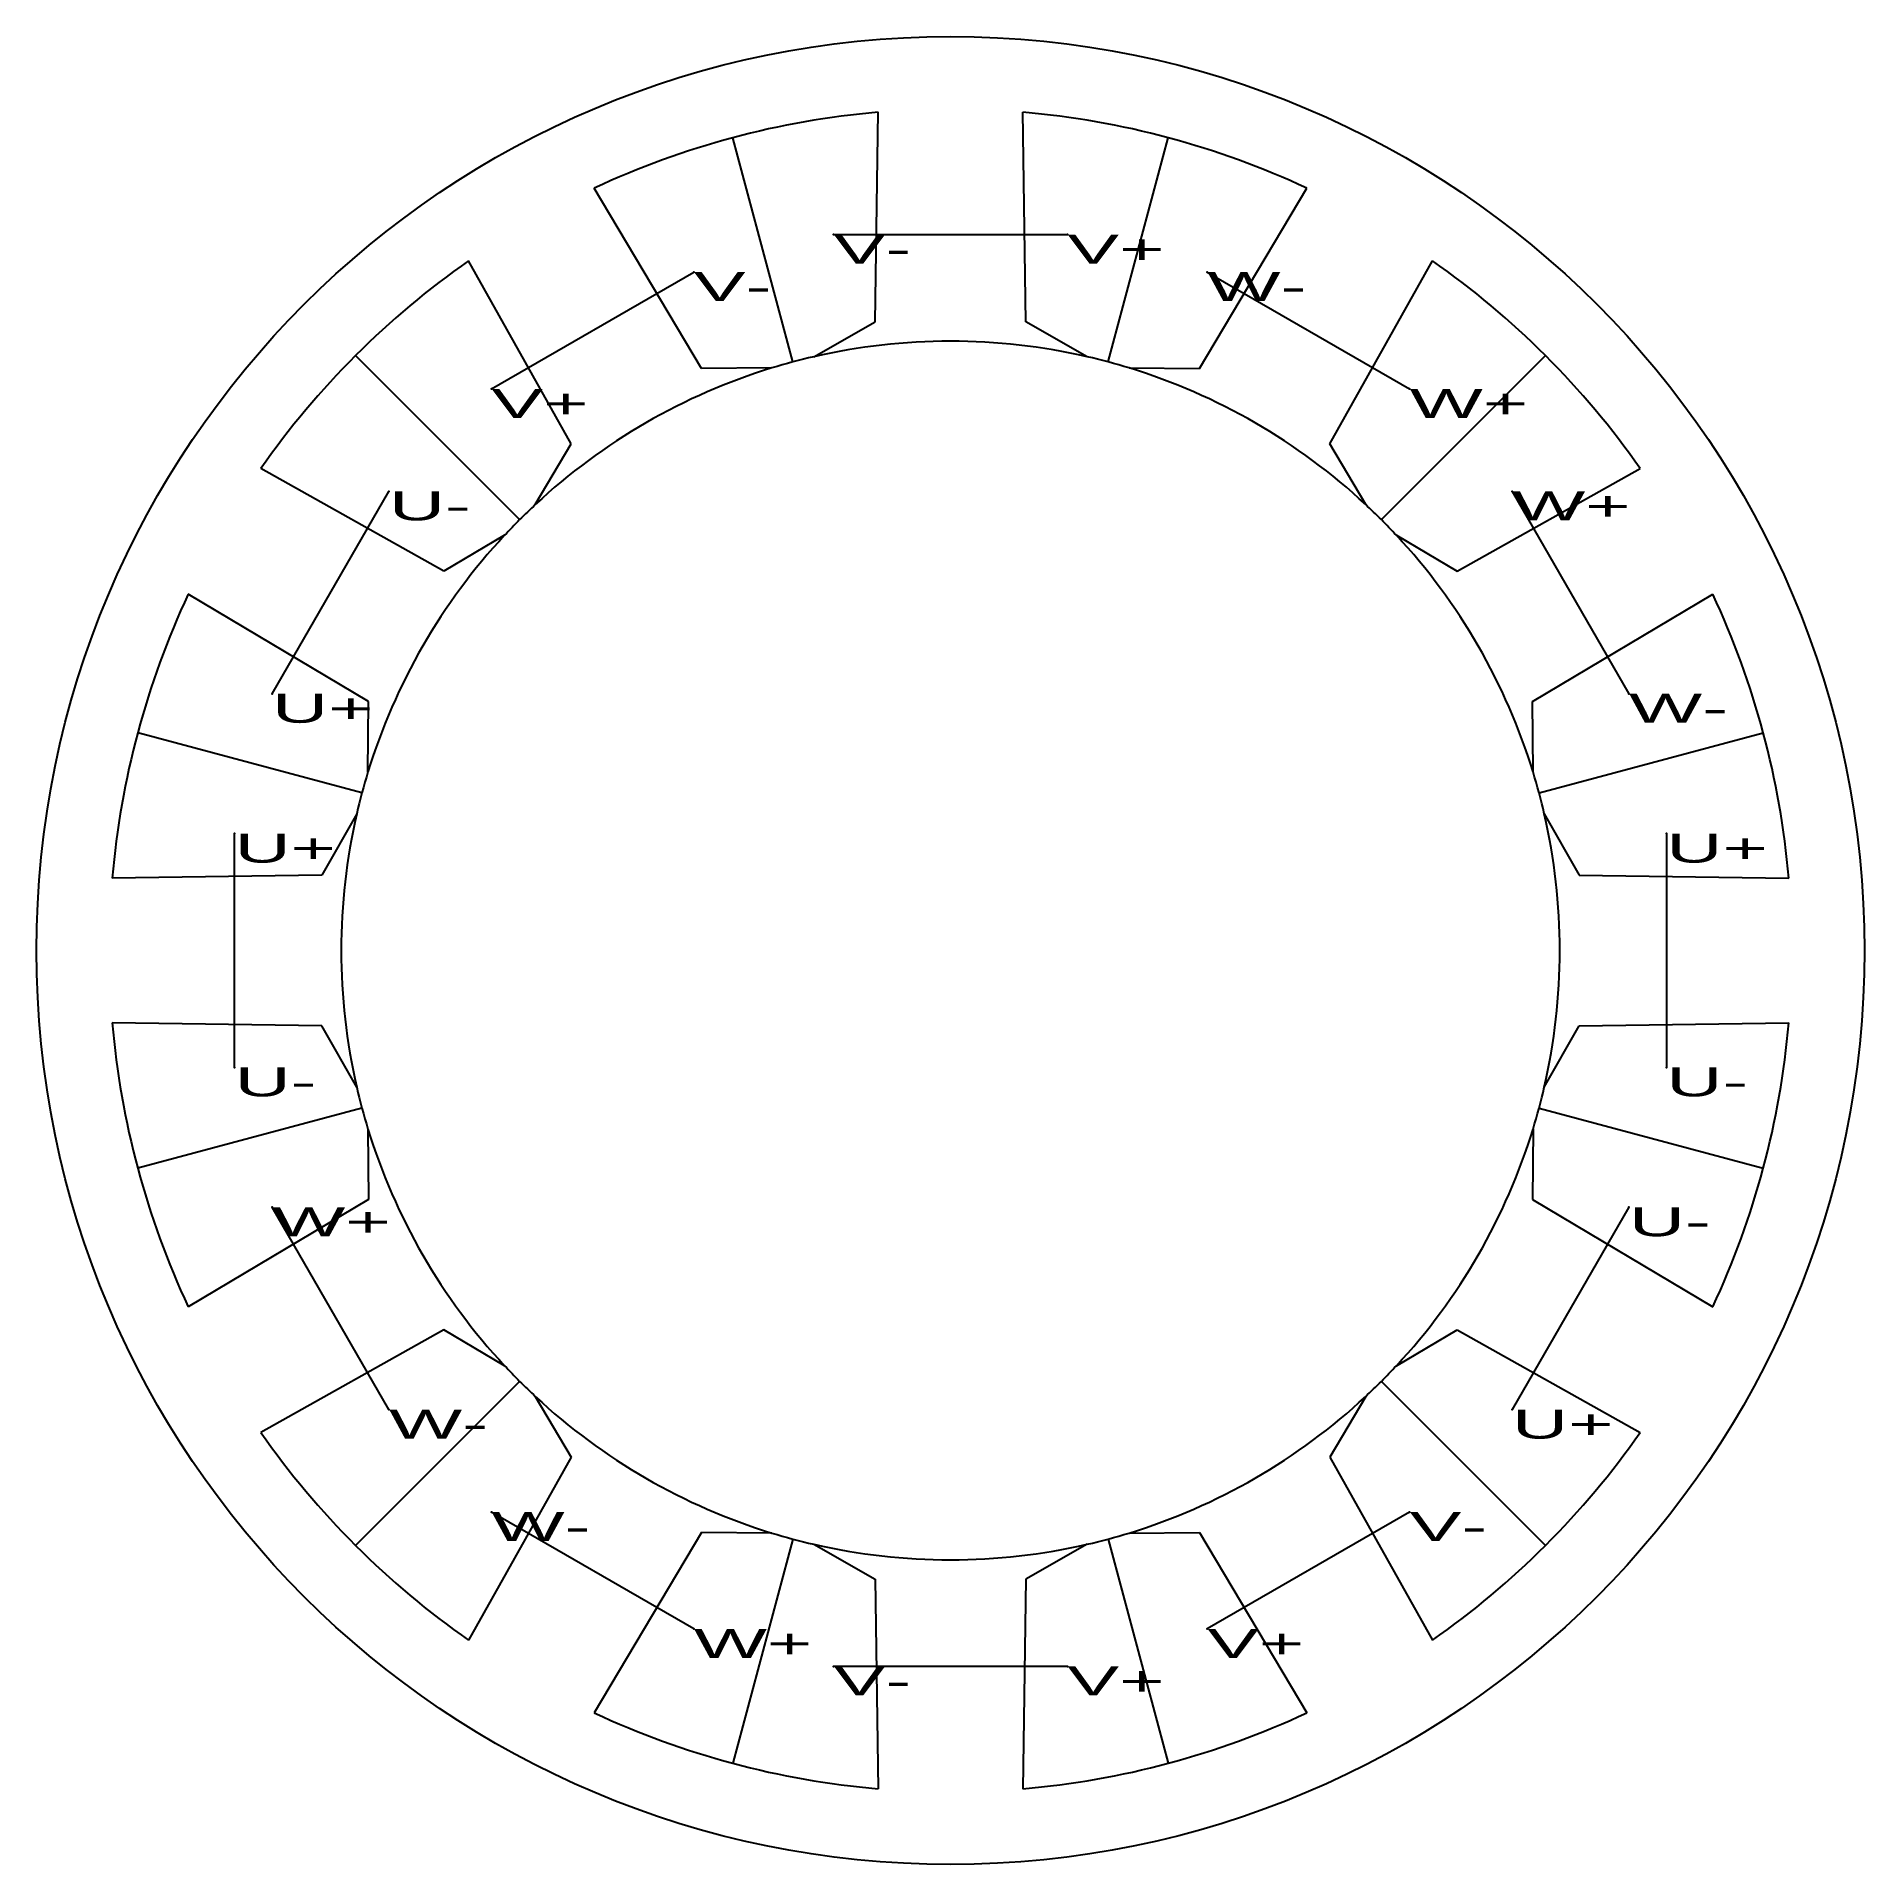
# Model space of a CAD drawing. Header units: metres. Extents: x -63 to 63, y -63 to 63.
import ezdxf

# ---------------------------------------------------------------- set-up
doc = ezdxf.new("R2010")
doc.units = ezdxf.units.M

msp = doc.modelspace()

# ---------------------------------------------------------------- linework, layer by layer
for p, q in [((-5.182531, 43.327406), (-4.993809, 57.784616)), ((5.182531, 43.327406), (4.993809, 57.784616)), ((-17.1755, 40.1139), (-24.567542, 52.53985)), ((17.1755, 40.1139), (24.567542, 52.53985)), ((-26.151906, 34.931369), (-33.217074, 47.546041)), ((26.151906, 34.931369), (33.217074, 47.546041)), ((-9.414887, 40.93116), (-5.182531, 43.327406)), ((9.414887, 40.93116), (5.182531, 43.327406)), ((-12.312049, 40.154868), (-17.1755, 40.1139)), ((12.312049, 40.154868), (17.1755, 40.1139)), ((-28.619112, 30.739981), (-26.151906, 34.931369)), ((28.619112, 30.739981), (26.151906, 34.931369)), ((-34.931369, 26.151906), (-47.546041, 33.217074)), ((34.931369, 26.151906), (47.546041, 33.217074)), ((-30.739981, 28.619112), (-34.931369, 26.151906)), ((30.739981, 28.619112), (34.931369, 26.151906)), ((-40.1139, 17.1755), (-52.53985, 24.567542)), ((40.1139, 17.1755), (52.53985, 24.567542)), ((-40.154868, 12.312049), (-40.1139, 17.1755)), ((40.154868, 12.312049), (40.1139, 17.1755)), ((-40.93116, 9.414887), (-43.327406, 5.182531)), ((40.93116, 9.414887), (43.327406, 5.182531)), ((-43.327406, 5.182531), (-57.784616, 4.993809)), ((43.327406, 5.182531), (57.784616, 4.993809)), ((-43.327406, -5.182531), (-57.784616, -4.993809)), ((43.327406, -5.182531), (57.784616, -4.993809)), ((-40.93116, -9.414887), (-43.327406, -5.182531)), ((40.93116, -9.414887), (43.327406, -5.182531)), ((-40.154868, -12.312049), (-40.1139, -17.1755)), ((40.154868, -12.312049), (40.1139, -17.1755)), ((-40.1139, -17.1755), (-52.53985, -24.567542)), ((40.1139, -17.1755), (52.53985, -24.567542)), ((-34.931369, -26.151906), (-47.546041, -33.217074)), ((-30.739981, -28.619112), (-34.931369, -26.151906)), ((30.739981, -28.619112), (34.931369, -26.151906)), ((34.931369, -26.151906), (47.546041, -33.217074)), ((-28.619112, -30.739981), (-26.151906, -34.931369)), ((28.619112, -30.739981), (26.151906, -34.931369)), ((-26.151906, -34.931369), (-33.217074, -47.546041)), ((26.151906, -34.931369), (33.217074, -47.546041)), ((-17.1755, -40.1139), (-24.567542, -52.53985)), ((-12.312049, -40.154868), (-17.1755, -40.1139)), ((12.312049, -40.154868), (17.1755, -40.1139)), ((17.1755, -40.1139), (24.567542, -52.53985)), ((-9.414887, -40.93116), (-5.182531, -43.327406)), ((9.414887, -40.93116), (5.182531, -43.327406)), ((-5.182531, -43.327406), (-4.993809, -57.784616)), ((5.182531, -43.327406), (4.993809, -57.784616))]:
    msp.add_line(p, q)
at = {"color": 1}
for p, q in [((-10.8704, 40.568885), (-15.011505, 56.023698)), ((-10.8704, 40.568885), (-15.011505, 56.023698)), ((-10.8704, 40.568885), (-15.011505, 56.023698)), ((-10.8704, 40.568885), (-15.011505, 56.023698)), ((-10.8704, 40.568885), (-15.011505, 56.023698)), ((-10.8704, 40.568885), (-15.011505, 56.023698)), ((-10.8704, 40.568885), (-15.011505, 56.023698)), ((-10.8704, 40.568885), (-15.011505, 56.023698)), ((-10.8704, 40.568885), (-15.011505, 56.023698)), ((-10.8704, 40.568885), (-15.011505, 56.023698)), ((-10.8704, 40.568885), (-15.011505, 56.023698)), ((-10.8704, 40.568885), (-15.011505, 56.023698)), ((10.8704, 40.568885), (15.011505, 56.023698)), ((10.8704, 40.568885), (15.011505, 56.023698)), ((10.8704, 40.568885), (15.011505, 56.023698)), ((10.8704, 40.568885), (15.011505, 56.023698)), ((10.8704, 40.568885), (15.011505, 56.023698)), ((10.8704, 40.568885), (15.011505, 56.023698)), ((10.8704, 40.568885), (15.011505, 56.023698)), ((10.8704, 40.568885), (15.011505, 56.023698)), ((10.8704, 40.568885), (15.011505, 56.023698)), ((10.8704, 40.568885), (15.011505, 56.023698)), ((10.8704, 40.568885), (15.011505, 56.023698)), ((10.8704, 40.568885), (15.011505, 56.023698)), ((-29.698485, 29.698485), (-41.012193, 41.012193)), ((-29.698485, 29.698485), (-41.012193, 41.012193)), ((-29.698485, 29.698485), (-41.012193, 41.012193)), ((-29.698485, 29.698485), (-41.012193, 41.012193)), ((-29.698485, 29.698485), (-41.012193, 41.012193)), ((-29.698485, 29.698485), (-41.012193, 41.012193)), ((-29.698485, 29.698485), (-41.012193, 41.012193)), ((-29.698485, 29.698485), (-41.012193, 41.012193)), ((-29.698485, 29.698485), (-41.012193, 41.012193)), ((-29.698485, 29.698485), (-41.012193, 41.012193)), ((-29.698485, 29.698485), (-41.012193, 41.012193)), ((-29.698485, 29.698485), (-41.012193, 41.012193)), ((29.698485, 29.698485), (41.012193, 41.012193)), ((29.698485, 29.698485), (41.012193, 41.012193)), ((29.698485, 29.698485), (41.012193, 41.012193)), ((29.698485, 29.698485), (41.012193, 41.012193)), ((29.698485, 29.698485), (41.012193, 41.012193)), ((29.698485, 29.698485), (41.012193, 41.012193)), ((29.698485, 29.698485), (41.012193, 41.012193)), ((29.698485, 29.698485), (41.012193, 41.012193)), ((29.698485, 29.698485), (41.012193, 41.012193)), ((29.698485, 29.698485), (41.012193, 41.012193)), ((29.698485, 29.698485), (41.012193, 41.012193)), ((29.698485, 29.698485), (41.012193, 41.012193)), ((-46.763072, 17.697885), (-38.708354, 31.649065)), ((-40.568885, 10.8704), (-56.023698, 15.011505)), ((-40.568885, 10.8704), (-56.023698, 15.011505)), ((-40.568885, 10.8704), (-56.023698, 15.011505)), ((-40.568885, 10.8704), (-56.023698, 15.011505)), ((-40.568885, 10.8704), (-56.023698, 15.011505)), ((-40.568885, 10.8704), (-56.023698, 15.011505)), ((-40.568885, 10.8704), (-56.023698, 15.011505)), ((-40.568885, 10.8704), (-56.023698, 15.011505)), ((-40.568885, 10.8704), (-56.023698, 15.011505)), ((-40.568885, 10.8704), (-56.023698, 15.011505)), ((-40.568885, 10.8704), (-56.023698, 15.011505)), ((-40.568885, 10.8704), (-56.023698, 15.011505)), ((40.568885, 10.8704), (56.023698, 15.011505)), ((40.568885, 10.8704), (56.023698, 15.011505)), ((40.568885, 10.8704), (56.023698, 15.011505)), ((40.568885, 10.8704), (56.023698, 15.011505)), ((40.568885, 10.8704), (56.023698, 15.011505)), ((40.568885, 10.8704), (56.023698, 15.011505)), ((40.568885, 10.8704), (56.023698, 15.011505)), ((40.568885, 10.8704), (56.023698, 15.011505)), ((40.568885, 10.8704), (56.023698, 15.011505)), ((40.568885, 10.8704), (56.023698, 15.011505)), ((40.568885, 10.8704), (56.023698, 15.011505)), ((40.568885, 10.8704), (56.023698, 15.011505)), ((-49.346951, -8.054718), (-49.346951, 8.054718)), ((49.346951, 8.054718), (49.346951, -8.054718)), ((-40.568885, -10.8704), (-56.023698, -15.011505)), ((-40.568885, -10.8704), (-56.023698, -15.011505)), ((-40.568885, -10.8704), (-56.023698, -15.011505)), ((-40.568885, -10.8704), (-56.023698, -15.011505)), ((-40.568885, -10.8704), (-56.023698, -15.011505)), ((-40.568885, -10.8704), (-56.023698, -15.011505)), ((-40.568885, -10.8704), (-56.023698, -15.011505)), ((-40.568885, -10.8704), (-56.023698, -15.011505)), ((-40.568885, -10.8704), (-56.023698, -15.011505)), ((-40.568885, -10.8704), (-56.023698, -15.011505)), ((-40.568885, -10.8704), (-56.023698, -15.011505)), ((-40.568885, -10.8704), (-56.023698, -15.011505)), ((40.568885, -10.8704), (56.023698, -15.011505)), ((40.568885, -10.8704), (56.023698, -15.011505)), ((40.568885, -10.8704), (56.023698, -15.011505)), ((40.568885, -10.8704), (56.023698, -15.011505)), ((40.568885, -10.8704), (56.023698, -15.011505)), ((40.568885, -10.8704), (56.023698, -15.011505)), ((40.568885, -10.8704), (56.023698, -15.011505)), ((40.568885, -10.8704), (56.023698, -15.011505)), ((40.568885, -10.8704), (56.023698, -15.011505)), ((40.568885, -10.8704), (56.023698, -15.011505)), ((40.568885, -10.8704), (56.023698, -15.011505)), ((40.568885, -10.8704), (56.023698, -15.011505)), ((46.763072, -17.697885), (38.708354, -31.649065)), ((-29.698485, -29.698485), (-41.012193, -41.012193)), ((-29.698485, -29.698485), (-41.012193, -41.012193)), ((-29.698485, -29.698485), (-41.012193, -41.012193)), ((-29.698485, -29.698485), (-41.012193, -41.012193)), ((-29.698485, -29.698485), (-41.012193, -41.012193)), ((-29.698485, -29.698485), (-41.012193, -41.012193)), ((-29.698485, -29.698485), (-41.012193, -41.012193)), ((-29.698485, -29.698485), (-41.012193, -41.012193)), ((-29.698485, -29.698485), (-41.012193, -41.012193)), ((-29.698485, -29.698485), (-41.012193, -41.012193)), ((-29.698485, -29.698485), (-41.012193, -41.012193)), ((-29.698485, -29.698485), (-41.012193, -41.012193)), ((29.698485, -29.698485), (41.012193, -41.012193)), ((29.698485, -29.698485), (41.012193, -41.012193)), ((29.698485, -29.698485), (41.012193, -41.012193)), ((29.698485, -29.698485), (41.012193, -41.012193)), ((29.698485, -29.698485), (41.012193, -41.012193)), ((29.698485, -29.698485), (41.012193, -41.012193)), ((29.698485, -29.698485), (41.012193, -41.012193)), ((29.698485, -29.698485), (41.012193, -41.012193)), ((29.698485, -29.698485), (41.012193, -41.012193)), ((29.698485, -29.698485), (41.012193, -41.012193)), ((29.698485, -29.698485), (41.012193, -41.012193)), ((29.698485, -29.698485), (41.012193, -41.012193)), ((-10.8704, -40.568885), (-15.011505, -56.023698)), ((-10.8704, -40.568885), (-15.011505, -56.023698)), ((-10.8704, -40.568885), (-15.011505, -56.023698)), ((-10.8704, -40.568885), (-15.011505, -56.023698)), ((-10.8704, -40.568885), (-15.011505, -56.023698)), ((-10.8704, -40.568885), (-15.011505, -56.023698)), ((-10.8704, -40.568885), (-15.011505, -56.023698)), ((-10.8704, -40.568885), (-15.011505, -56.023698)), ((-10.8704, -40.568885), (-15.011505, -56.023698)), ((-10.8704, -40.568885), (-15.011505, -56.023698)), ((-10.8704, -40.568885), (-15.011505, -56.023698)), ((-10.8704, -40.568885), (-15.011505, -56.023698)), ((10.8704, -40.568885), (15.011505, -56.023698)), ((10.8704, -40.568885), (15.011505, -56.023698)), ((10.8704, -40.568885), (15.011505, -56.023698)), ((10.8704, -40.568885), (15.011505, -56.023698)), ((10.8704, -40.568885), (15.011505, -56.023698)), ((10.8704, -40.568885), (15.011505, -56.023698)), ((10.8704, -40.568885), (15.011505, -56.023698)), ((10.8704, -40.568885), (15.011505, -56.023698)), ((10.8704, -40.568885), (15.011505, -56.023698)), ((10.8704, -40.568885), (15.011505, -56.023698)), ((10.8704, -40.568885), (15.011505, -56.023698)), ((10.8704, -40.568885), (15.011505, -56.023698))]:
    msp.add_line(p, q, dxfattribs=at)
at = {"color": 4}
for p, q in [((-8.054718, 49.346951), (8.054718, 49.346951)), ((-31.649065, 38.708354), (-17.697885, 46.763072)), ((31.649065, -38.708354), (17.697885, -46.763072)), ((8.054718, -49.346951), (-8.054718, -49.346951))]:
    msp.add_line(p, q, dxfattribs=at)
at = {"color": 3}
for p, q in [((17.697885, 46.763072), (31.649065, 38.708354)), ((38.708354, 31.649065), (46.763072, 17.697885)), ((-38.708354, -31.649065), (-46.763072, -17.697885)), ((-17.697885, -46.763072), (-31.649065, -38.708354))]:
    msp.add_line(p, q, dxfattribs=at)
msp.add_circle((0, 0), 63)
for radius, start, end in [(58, 454.939291, 115.060709), (58, 424.939291, 445.060709), (58, 124.939291, 145.060709), (58, 394.939291, 415.060709), (42, 437.046278, 462.953722), (42, 107.046278, 132.953722), (42, 407.046278, 432.953722), (42, 137.046278, 162.953722), (42, 377.046278, 402.953722), (58, 154.939291, 175.060709), (58, 364.939291, 385.060709), (42, 167.046278, 192.953722), (42, 347.046278, 372.953722), (58, 184.939291, 205.060709), (58, 334.939291, 355.060709), (42, 197.046278, 222.953722), (42, 317.046278, 342.953722), (42, 227.046278, 252.953722), (42, 287.046278, 312.953722), (58, 214.939291, 235.060709), (58, 304.939291, 325.060709), (42, 257.046278, 282.953722), (58, 244.939291, 265.060709), (58, 274.939291, 295.060709)]:
    msp.add_arc((0, 0), radius, start, end)
at = {"color": 1}
for start, end in [(102.953722, 107.046278), (102.953722, 107.046278), (102.953722, 107.046278), (102.953722, 107.046278), (102.953722, 107.046278), (102.953722, 107.046278), (102.953722, 107.046278), (102.953722, 107.046278), (102.953722, 107.046278), (102.953722, 107.046278), (102.953722, 107.046278), (102.953722, 107.046278), (432.953722, 437.046278), (432.953722, 437.046278), (432.953722, 437.046278), (432.953722, 437.046278), (432.953722, 437.046278), (432.953722, 437.046278), (432.953722, 437.046278), (432.953722, 437.046278), (432.953722, 437.046278), (432.953722, 437.046278), (432.953722, 437.046278), (432.953722, 437.046278), (132.953722, 137.046278), (132.953722, 137.046278), (132.953722, 137.046278), (132.953722, 137.046278), (132.953722, 137.046278), (132.953722, 137.046278), (132.953722, 137.046278), (132.953722, 137.046278), (132.953722, 137.046278), (132.953722, 137.046278), (132.953722, 137.046278), (132.953722, 137.046278), (402.953722, 407.046278), (402.953722, 407.046278), (402.953722, 407.046278), (402.953722, 407.046278), (402.953722, 407.046278), (402.953722, 407.046278), (402.953722, 407.046278), (402.953722, 407.046278), (402.953722, 407.046278), (402.953722, 407.046278), (402.953722, 407.046278), (402.953722, 407.046278), (162.953722, 167.046278), (162.953722, 167.046278), (162.953722, 167.046278), (162.953722, 167.046278), (162.953722, 167.046278), (162.953722, 167.046278), (162.953722, 167.046278), (162.953722, 167.046278), (162.953722, 167.046278), (162.953722, 167.046278), (162.953722, 167.046278), (162.953722, 167.046278), (372.953722, 377.046278), (372.953722, 377.046278), (372.953722, 377.046278), (372.953722, 377.046278), (372.953722, 377.046278), (372.953722, 377.046278), (372.953722, 377.046278), (372.953722, 377.046278), (372.953722, 377.046278), (372.953722, 377.046278), (372.953722, 377.046278), (372.953722, 377.046278), (192.953722, 197.046278), (192.953722, 197.046278), (192.953722, 197.046278), (192.953722, 197.046278), (192.953722, 197.046278), (192.953722, 197.046278), (192.953722, 197.046278), (192.953722, 197.046278), (192.953722, 197.046278), (192.953722, 197.046278), (192.953722, 197.046278), (192.953722, 197.046278), (342.953722, 347.046278), (342.953722, 347.046278), (342.953722, 347.046278), (342.953722, 347.046278), (342.953722, 347.046278), (342.953722, 347.046278), (342.953722, 347.046278), (342.953722, 347.046278), (342.953722, 347.046278), (342.953722, 347.046278), (342.953722, 347.046278), (342.953722, 347.046278), (222.953722, 227.046278), (222.953722, 227.046278), (222.953722, 227.046278), (222.953722, 227.046278), (222.953722, 227.046278), (222.953722, 227.046278), (222.953722, 227.046278), (222.953722, 227.046278), (222.953722, 227.046278), (222.953722, 227.046278), (222.953722, 227.046278), (222.953722, 227.046278), (312.953722, 317.046278), (312.953722, 317.046278), (312.953722, 317.046278), (312.953722, 317.046278), (312.953722, 317.046278), (312.953722, 317.046278), (312.953722, 317.046278), (312.953722, 317.046278), (312.953722, 317.046278), (312.953722, 317.046278), (312.953722, 317.046278), (312.953722, 317.046278), (252.953722, 257.046278), (252.953722, 257.046278), (252.953722, 257.046278), (252.953722, 257.046278), (252.953722, 257.046278), (252.953722, 257.046278), (252.953722, 257.046278), (252.953722, 257.046278), (252.953722, 257.046278), (252.953722, 257.046278), (252.953722, 257.046278), (252.953722, 257.046278), (282.953722, 287.046278), (282.953722, 287.046278), (282.953722, 287.046278), (282.953722, 287.046278), (282.953722, 287.046278), (282.953722, 287.046278), (282.953722, 287.046278), (282.953722, 287.046278), (282.953722, 287.046278), (282.953722, 287.046278), (282.953722, 287.046278), (282.953722, 287.046278)]:
    msp.add_arc((0, 0), 42, start, end, dxfattribs=at)
for p in [(-8.054718, 49.346951), (8.054718, 49.346951), (-17.697885, 46.763072), (17.697885, 46.763072), (-31.649065, 38.708354), (31.649065, 38.708354), (-38.708354, 31.649065), (38.708354, 31.649065), (-46.763072, 17.697885), (46.763072, 17.697885), (-49.346951, 8.054718), (49.346951, 8.054718), (-49.346951, -8.054718), (49.346951, -8.054718), (-46.763072, -17.697885), (46.763072, -17.697885), (-38.708354, -31.649065), (38.708354, -31.649065), (-31.649065, -38.708354), (31.649065, -38.708354), (-17.697885, -46.763072), (17.697885, -46.763072), (-8.054718, -49.346951), (8.054718, -49.346951)]:
    msp.add_point(p)

# ---------------------------------------------------------------- texts
at = {"width": 2}
for s, p in [('V-', (-8.054718, 47.346951)), ('V+', (8.054718, 47.346951)), ('V-', (-17.697885, 44.763072)), ('W-', (17.697885, 44.763072)), ('V+', (-31.649065, 36.708354)), ('W+', (31.649065, 36.708354)), ('U-', (-38.708354, 29.649065)), ('W+', (38.708354, 29.649065)), ('U+', (-46.763072, 15.697885)), ('W-', (46.763072, 15.697885)), ('U+', (-49.346951, 6.054718)), ('U+', (49.346951, 6.054718)), ('U-', (-49.346951, -10.054718)), ('U-', (49.346951, -10.054718)), ('W+', (-46.763072, -19.697885)), ('U-', (46.763072, -19.697885)), ('W-', (-38.708354, -33.649065)), ('U+', (38.708354, -33.649065)), ('W-', (-31.649065, -40.708354)), ('V-', (31.649065, -40.708354)), ('W+', (-17.697885, -48.763072)), ('V+', (17.697885, -48.763072)), ('V-', (-8.054718, -51.346951)), ('V+', (8.054718, -51.346951))]:
    msp.add_text(s, height=2, dxfattribs=at).set_placement(p)

doc.saveas('drawing.dxf')
